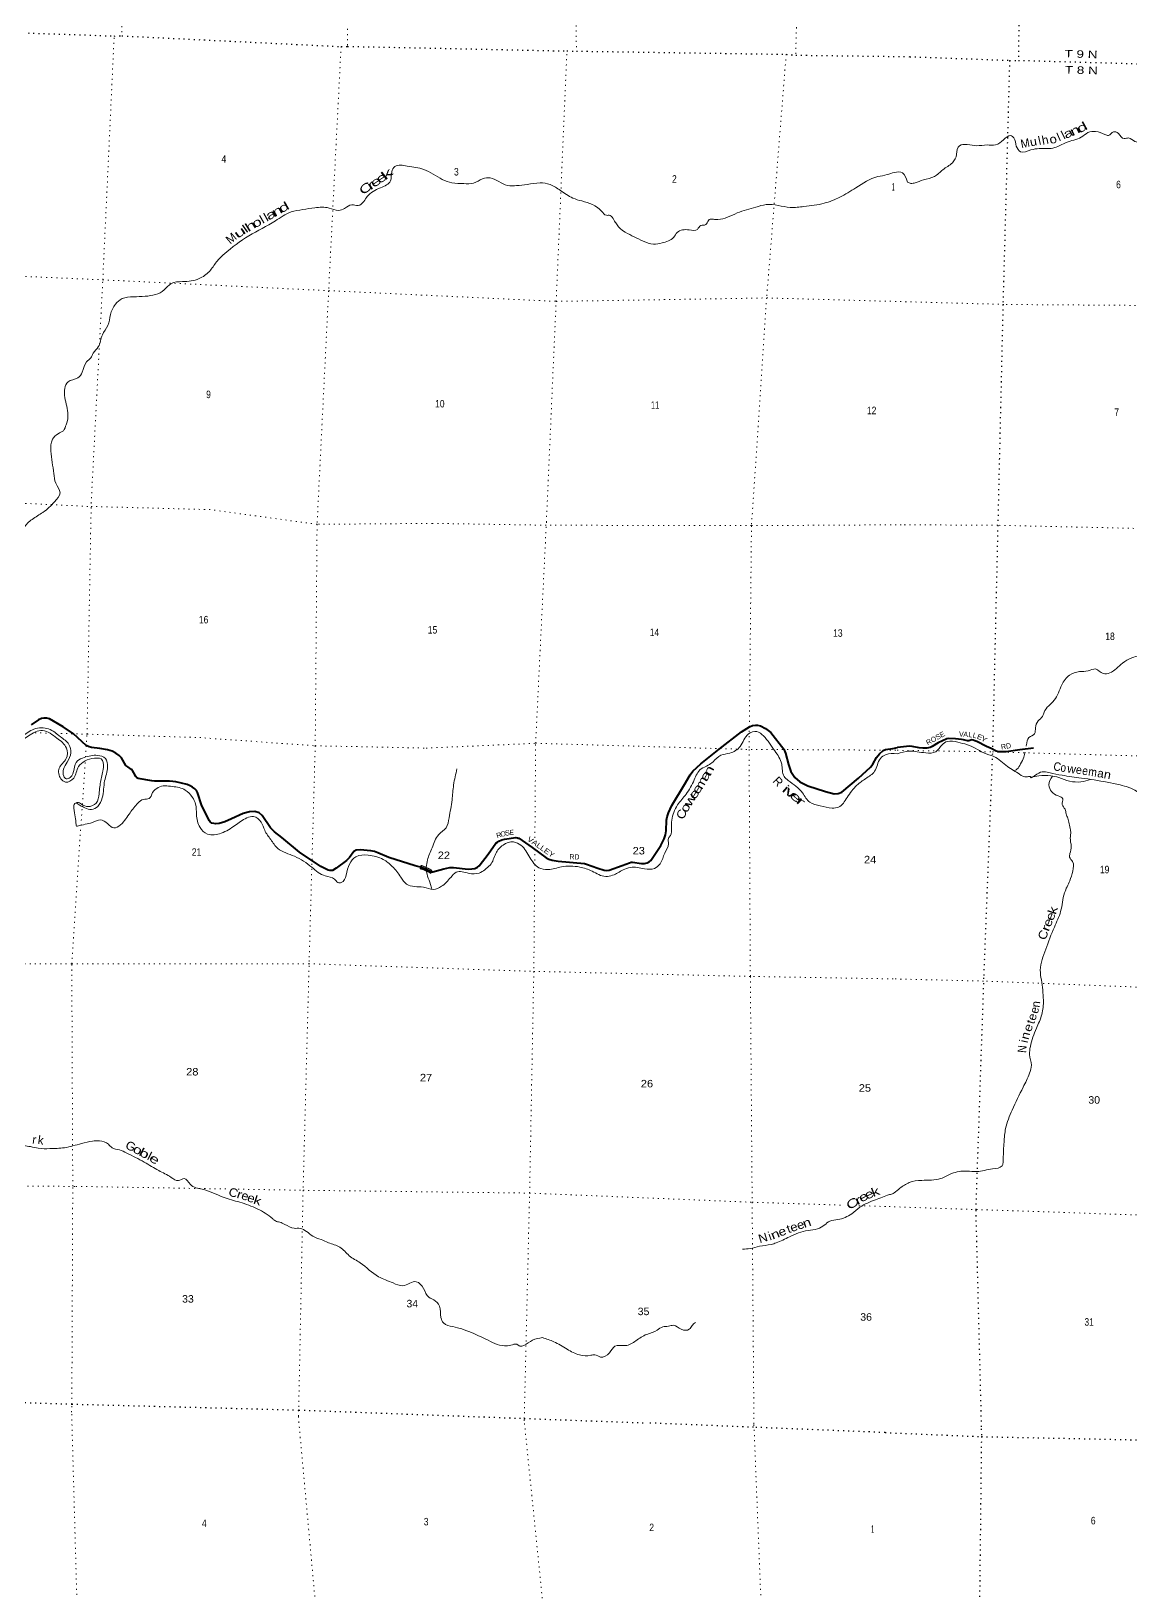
# Model space of a CAD drawing. Header units: feet. Extents: x -509309 to -252658, y -547785 to -360805.
# Drawn here: x -432959 to -407270, y -503680 to -467175 of the extents above; entities that cross this region are included whole.
import ezdxf
from ezdxf.enums import TextEntityAlignment as Align

# ---------------------------------------------------------------- set-up
doc = ezdxf.new("R2010")
doc.units = ezdxf.units.FT
doc.header["$LTSCALE"] = 80
doc.linetypes.add('DOTTED', pattern=[1.5, 0.3, -1.2])
for name, color, linetype, lineweight in [('26', 7, 'Continuous', 40), ('27', 7, 'Continuous', 13), ('39', 7, 'Continuous', 13), ('6', 7, 'DOTTED', 25), ('61', 7, 'Continuous', 13), ('7', 7, 'DOTTED', 13)]:
    doc.layers.add(name, color=color, linetype=linetype, lineweight=lineweight)
doc.layers.add('41', color=7, linetype='Continuous')

msp = doc.modelspace()

# ---------------------------------------------------------------- linework, layer by layer
at = {"layer": '26'}
for points in [[(-428284.09, -485588.61), (-428436.66, -485660.19), (-428565.7, -485696.96), (-428650.07, -485707), (-428740.73, -485688.82), (-428777.37, -485660.31), (-428797.44, -485636.35), (-428974.45, -485281.98), (-429071.87, -484969.06), (-429100.97, -484921.21), (-429137.61, -484884.56), (-429190.53, -484845.88), (-429248, -484813.58), (-429314.68, -484786.83), (-429579.26, -484723.71), (-429647.66, -484710.78), (-429727.84, -484707.42), (-430075.87, -484709.45), (-430143.11, -484702.86), (-430459.22, -484645.58), (-430479.88, -484638.19), (-430493.12, -484626.99), (-430517.54, -484594.41), (-430563.45, -484511.34), (-430592.84, -484458), (-430605.05, -484443.74), (-430618.28, -484431.53), (-430703.72, -484372.5), (-430745.49, -484337.87), (-430851.32, -484158.69), (-430902.18, -484106.18), (-430981.58, -484048.74), (-431071.14, -484005.05), (-431176.96, -483971.37), (-431353.08, -483944.3), (-431551.45, -483922.51), (-431609.3, -483906.06), (-431673.57, -483873.64), (-431969.7, -483603), (-432211.84, -483434.41), (-432535.96, -483248.44), (-432597.58, -483230.24), (-432666.78, -483230.24), (-432715.63, -483238.38), (-432787.19, -483276.57), (-432959.86, -483393.13)], [(-423614.75, -486823.72), (-423595.99, -486828.07), (-423573.43, -486824.64), (-423321.56, -486756.34), (-423176.27, -486727.24), (-423094.33, -486723.82), (-422747.82, -486761.49), (-422667.45, -486759.81), (-422598.25, -486747.6), (-422529.05, -486719.09), (-422491.81, -486685.23), (-422282.89, -486413.37), (-422102.31, -486157.12), (-422069.07, -486130.66), (-422032.44, -486108.26), (-421967.31, -486081.79), (-421898.2, -486063.96), (-421637.59, -486026.82), (-421600.95, -486028.85), (-421582.78, -486036.86), (-421565.64, -486042.55), (-421255.24, -486261.05), (-420925.89, -486497.32), (-420866.22, -486529.73), (-420788.88, -486554.16), (-420644.29, -486580.16), (-420035.14, -486630.07), (-419982.91, -486643.76), (-419717.91, -486743.61), (-419575.85, -486790.36), (-419512.09, -486797.12), (-419457.81, -486790.36), (-419149.11, -486680.38), (-418979.51, -486615.26), (-418942.87, -486603.04), (-418911.16, -486603.83), (-418698.94, -486633.34), (-418633.51, -486631.54), (-418572.45, -486619.33), (-418519.53, -486594.89), (-418485.16, -486562.43), (-418250.94, -486212.63), (-418173.53, -486051.26), (-418143, -485961.67), (-418123.19, -485871.17), (-418113.26, -485622.24), (-418100.26, -485542.23), (-418069.73, -485448.57), (-417989.46, -485276.7), (-417692.83, -484785.27), (-417567.01, -484556.77), (-417503.41, -484476.93), (-417312.08, -484303.22), (-416887.31, -483956.46), (-416361.29, -483551.05), (-416180.94, -483437.43), (-416105.67, -483408.41), (-416032.4, -483396.19), (-415987.63, -483396.19), (-415923.72, -483411.4), (-415804.45, -483473.56), (-415681.46, -483571.96), (-415376.57, -483960.51), (-415336.34, -484055.88), (-415265.84, -484319.84), (-415214.22, -484479.39), (-415116.08, -484621.54), (-415002.55, -484719.65), (-414814.19, -484817.2), (-414400.92, -484948.34), (-414201.09, -484999.75), (-414107.03, -484996.56), (-414021.91, -484960.43), (-413633.59, -484635.18), (-413350.73, -484382.58), (-413296.99, -484312.43), (-413208.74, -484155.84), (-413138.23, -484068.1), (-413051.64, -483989.62), (-412999.83, -483966.29), (-412826.16, -483940.99), (-412723.66, -483919.11)], [(-409544.86, -483933.4), (-409864.77, -483971.69), (-410180.05, -484020.99), (-410285.28, -484023.88), (-410361.71, -484018.72), (-410414.16, -484003.62), (-410530.78, -483943.38), (-410642.28, -483893.13), (-410869.09, -483780.51), (-410912.15, -483760.52), (-410950.81, -483749.47), (-410985.79, -483743.95), (-411008.86, -483746.14), (-411052.98, -483760.52), (-411086.31, -483762.43), (-411177.49, -483738.69), (-411226.04, -483729.21), (-411365.85, -483719.16), (-411518.76, -483707.11), (-411570.56, -483715.4), (-411767.11, -483814.2), (-411907.22, -483896.8), (-411957.75, -483919.13), (-412036.09, -483933.63), (-412126.3, -483937.32), (-412216.9, -483928.42), (-412376.68, -483893.12), (-412437.04, -483890.23), (-412723.66, -483919.11)], [(-423614.75, -486823.72), (-423766.29, -486752.51), (-423864.93, -486716.26), (-423990.57, -486685.39), (-424605.45, -486488.75), (-424861.48, -486381.1), (-424942.4, -486352.8), (-425028.38, -486332.24), (-425274.8, -486311.33), (-425366.23, -486320.01), (-425421.93, -486353.17), (-425524.99, -486491.05), (-425591.69, -486559.37), (-425835.26, -486738.28), (-425923.9, -486792.39), (-425984.96, -486796.46), (-426020.66, -486789.55), (-426195.85, -486702.39), (-426692.21, -486369.03), (-427106.14, -486024.95), (-427275.33, -485892.43), (-427365.41, -485797.83), (-427563.53, -485509.42), (-427637.61, -485448.56), (-427738.6, -485414.22), (-427861.49, -485420.06), (-428010.18, -485460.1), (-428284.09, -485588.61)]]:
    msp.add_lwpolyline(points, dxfattribs=at)
at = {"layer": '39'}
for points in [[(-405369.11, -468264.24), (-405399.82, -468406.26), (-405376.04, -468533.21), (-405502.35, -468633.3), (-405668.83, -468734.66), (-405954.66, -468775.59), (-406093.15, -468883.49), (-406222.75, -469053.81), (-406390.19, -469207.36), (-406596.86, -469420.44), (-406845.64, -469630.74), (-407066.97, -469767.24), (-407171.15, -469755.28), (-407320.16, -469670.21), (-407424.85, -469686.35), (-407559.16, -469565.4), (-407672.89, -469527.16), (-407792.84, -469609.3), (-407872.83, -469591.76), (-408090.29, -469517.47), (-408269.5, -469546.31), (-408428.06, -469653.84), (-408777.58, -469773.92), (-409043.57, -469896.03), (-409406.61, -469918.99), (-409603.92, -469949.49), (-409843.59, -469991.27), (-409943.66, -469864.93), (-409998.33, -469671.14), (-410075.61, -469615.49), (-410241.98, -469710.83), (-410428.86, -469829.89), (-410627.7, -469834.27), (-410866.93, -469851.96), (-411091.26, -469823.73), (-411272.44, -469850.52), (-411338.37, -470052.13), (-411338.44, -470056.15), (-411438.38, -470251.11), (-411658.14, -470411.73), (-411857.8, -470570.72), (-412116.23, -470650.31), (-412308.22, -470719.07), (-412406.81, -470731.31), (-412483.38, -470705.05), (-412488.21, -470702.73)], [(-412488.21, -470702.73), (-412602.97, -470487.76), (-412793.37, -470474.67), (-412960.74, -470528.24), (-413180.16, -470574.96), (-413695.89, -470835.89), (-414066.49, -471054.96), (-414429.85, -471195.79), (-414904.59, -471274.58), (-415227.91, -471293.52), (-415788.68, -471228.32), (-416030.39, -471288.74), (-416465.9, -471424.4), (-416915.73, -471577.92), (-417019.97, -471572.24), (-417120.36, -471576.66), (-417180.14, -471678.15), (-417252.88, -471711.14), (-417311.12, -471714.22), (-417394.84, -471807.3), (-417587.62, -471818.28), (-417865.47, -471880.13), (-417949.51, -471993.29), (-418220.44, -472125.56), (-418421.56, -472156.49), (-418663.14, -472080.32), (-419079.22, -471872.79), (-419222, -471766.06), (-419282.86, -471680.71), (-419347.6, -471587.28), (-419434.19, -471479.43), (-419522.45, -471478.02), (-419633.33, -471383.84), (-420093.03, -471143.48), (-420304.64, -471075.82), (-420596.76, -470896.39), (-420837.42, -470761.97), (-421071.51, -470720.06), (-421373.05, -470757.43), (-421618.24, -470783.65), (-421830.9, -470782.26), (-422233.4, -470605.08), (-422416.32, -470626.26), (-422624.5, -470723.38), (-422855.46, -470737.76), (-423132.05, -470719.28), (-423568.31, -470519.47), (-423789.26, -470407.47), (-424173.22, -470327.01), (-424462.32, -470338.46), (-424536.45, -470459.81), (-424565.93, -470676.29), (-424799.13, -470833.26), (-425107.3, -471037.25), (-425189.43, -471156.47), (-425321.35, -471252.79), (-425469.53, -471234.35), (-425637.35, -471316.04), (-425780.55, -471363.97), (-426000.38, -471308.23), (-426333.35, -471302.91), (-426612.89, -471344.65), (-426888.64, -471400.51), (-427255.05, -471607.58), (-427874.52, -471959.26), (-428446.95, -472382.01), (-428630.44, -472567.9), (-428796.42, -472788.22), (-429035.85, -472959.16), (-429424.18, -473029.29), (-429695.8, -473077.18), (-429852.58, -473223.32), (-430294.29, -473370.94), (-430573.39, -473384.56), (-430832.88, -473426.62), (-430993.45, -473558.64), (-431107.59, -473799.88), (-431167.79, -474056.04), (-431297.56, -474270.92), (-431392.3, -474554.65), (-431510.98, -474701.4), (-431568.91, -474812.97), (-431664.63, -474903.84), (-431768.74, -475145.24), (-431869.14, -475278.22), (-432099.35, -475372.98), (-432174.02, -475528.47), (-432182.56, -475689.03), (-432102.68, -476096.08), (-432141.16, -476374.69), (-432203.6, -476518.32)], [(-432203.6, -476518.32), (-432333.05, -476584.55), (-432463.51, -476715.05), (-432499.92, -476989.67), (-432431.89, -477513.04), (-432385.31, -477740.77), (-432286.57, -477969.34), (-432412.17, -478174.24), (-432684.93, -478422.99), (-432940.32, -478587.65), (-433128.01, -478785.52), (-433213.51, -479119.62), (-433213.44, -479370.72), (-433240.95, -479589.24), (-433427.72, -479728.88), (-433563.61, -479949.68), (-433546.17, -480116.69), (-433420.94, -480319.57), (-433361.66, -480505.32), (-433439.27, -480592.47), (-433593.22, -480557.87), (-433783.16, -480643.22), (-433818.22, -480831.49), (-433734.42, -480989.51), (-433732.55, -481126.14), (-433822.72, -481118.67), (-434013.63, -481137.72), (-434487.77, -481178.35), (-434910.39, -481259.98), (-435134.97, -481378.93), (-435210.39, -481518.98)], [(-396770.89, -477931.07), (-397112.66, -477956.91), (-397552.99, -477992.99), (-397795.21, -478064.84), (-397975.08, -478129.81), (-398273.9, -478112.27), (-398543.52, -478145.46), (-398790.17, -478239.32), (-398943.99, -478306.78), (-399104.36, -478293.79), (-399190.16, -478374.54), (-399299.1, -478513.11), (-399537.94, -478619.16), (-399749.59, -478665.48), (-399864.33, -478791.89), (-399970.49, -478888.33), (-400107.95, -478940.02), (-400198.58, -479064.87), (-400344.66, -479148.53), (-400450.8, -479353.42), (-400655.36, -479341.63), (-400837.77, -479326.22), (-400912.91, -479373.03), (-401048, -479404.69), (-401082.87, -479554.66), (-401152.61, -479635.71), (-401155.77, -479808.35), (-401349.45, -479969.46), (-401747.44, -480215.17), (-401941.94, -480530.88), (-402025.97, -480734.17), (-402192.98, -480974.09), (-402492.28, -481093.08), (-402969.01, -481253), (-403200.4, -481280.87), (-403555.86, -481396.83), (-404217.44, -481565.39), (-404698.04, -481498.31), (-404852.28, -481479.41), (-404978.33, -481565.45), (-405194.29, -481627.75), (-405456.53, -481586.78), (-405796.51, -481624.7), (-406022.62, -481692.83), (-406047.6, -481851.02), (-406026.97, -482040.17), (-406150.24, -482084.09), (-406291.3, -482003.17), (-406570.66, -481690.78), (-406717.66, -481605.75), (-406892.06, -481700.94), (-407245.63, -481822.95), (-407462.76, -481949.49), (-407760, -482174.96), (-407912.82, -482188.21), (-408093.62, -482084.48), (-408267.06, -482127.48), (-408470.16, -482145.83), (-408700.53, -482227.94), (-408881.37, -482455.55), (-409058.62, -482815.77), (-409294.56, -483092.57), (-409332.53, -483192.28), (-409434.86, -483298.84), (-409498.01, -483458.33), (-409516.6, -483596.55), (-409648.78, -483688.5), (-409708.06, -483856.1), (-409715.27, -483888.17)], [(-444456.13, -481823.66), (-444118.98, -481856.11), (-443777.92, -481857.54), (-443207.53, -481820.45), (-442945.88, -481768.39), (-442751.6, -481534.45), (-442522.87, -481286.84), (-442399.35, -481206.63), (-442238.51, -481185.09), (-441947.73, -481322.32), (-441525.89, -481546), (-441068.41, -481800.39), (-440678.98, -482043.65), (-440391.76, -482279.25), (-440029.84, -482485.91), (-439809.79, -482527.59), (-439529.51, -482311.1), (-439136.84, -481708.72), (-438750.17, -481232.79), (-438557.58, -480978.74), (-438410.14, -480916.82), (-437953.59, -480974.33), (-437626.51, -480971.52), (-437253.61, -480734.42), (-437011.7, -480533.38), (-436773.73, -480583.39), (-436674.71, -480793.88), (-436767.29, -481196.17), (-436821.73, -481468.49), (-436742.07, -481634.48), (-436573.61, -481639.19), (-436259.21, -481549.8), (-435744.48, -481479.68), (-435472.34, -481526.21), (-435226.1, -481688.84), (-435035.9, -481842.53), (-435078.61, -482006.57), (-435259.21, -482136.27), (-435322.39, -482454.65), (-435336.37, -482834.09), (-435328.53, -483101.38), (-435259.99, -483208.94), (-435137.04, -483172.74), (-434926.33, -483170.08), (-434662.97, -483264.68), (-434522.82, -483411.55), (-434444.33, -483651.85), (-434397.46, -483861.51), (-434273.58, -484022.18), (-434129.71, -484187.19), (-433957.87, -484232.12), (-433738.58, -484066.89), (-433643.26, -483873.56), (-433527.94, -483813.13), (-433178.37, -483656.01), (-432894.9, -483491.8), (-432553.72, -483485.2), (-432277.71, -483668.39), (-432077.89, -483848.35), (-432032.77, -484041.91), (-432120.45, -484259.47), (-432205.37, -484428.86), (-432197.9, -484591.69), (-432140.64, -484650.86), (-432047.9, -484622.21), (-431958.53, -484424.77), (-431879.25, -484231.18), (-431719.49, -484151.38), (-431409.76, -484104.1), (-431226.33, -484177.33), (-431175.26, -484375.01), (-431244.52, -484697.32), (-431298.97, -485098.2), (-431406.39, -485295.36), (-431550.01, -485369.39), (-431709.85, -485326.67), (-431817.41, -485276.74), (-431908.76, -485217.02)], [(-444439.37, -481830.6), (-444121.74, -481904.28), (-443892.71, -481939.63), (-443692.96, -481916.93), (-443437.55, -481903.15), (-442989.33, -481852.06), (-442831.89, -481792.3), (-442707.86, -481580.88), (-442366.17, -481265.41), (-442173.73, -481276.52), (-441590.55, -481575.1), (-441153.23, -481835.19), (-441149.25, -481837.27), (-440696.42, -482131.76), (-440536.34, -482286.98), (-440262.05, -482452.07), (-440007.28, -482582.69), (-439817.29, -482621.88), (-439476.21, -482366.19), (-439178.74, -481949.1), (-438932.42, -481595.47), (-438580.13, -481137.07), (-438421.72, -481015.06), (-438180.63, -480994.81), (-437802.66, -481073.16), (-437458.49, -481004.34), (-437159.18, -480725.88), (-436964.69, -480606.45), (-436782.73, -480645.52), (-436739.49, -480831.02), (-436825.46, -481195.24), (-436861.94, -481499.15), (-436764.86, -481680.32), (-436625.27, -481734.78), (-436332.75, -481632.99), (-435825.79, -481546.68), (-435579.28, -481564.68), (-435332.07, -481665.05), (-435133.81, -481816.86), (-435097.47, -481929.94), (-435267.88, -482049.75), (-435383.9, -482282.92), (-435423.15, -482738.29), (-435400.61, -483092.19), (-435298.8, -483252.51), (-435125.92, -483231.17), (-434871.3, -483220.23), (-434691.75, -483308.41), (-434551.26, -483465.45), (-434508.71, -483662.87), (-434446.85, -483912.74), (-434342.44, -484064.87), (-434172.65, -484238.74), (-433973.45, -484330.3), (-433774.54, -484184.83), (-433633.14, -483996.26), (-433557.19, -483886.99), (-433309.68, -483799.22), (-433021.76, -483648.46), (-432696.82, -483519.94), (-432519.78, -483585.79), (-432360.89, -483699.32), (-432137.38, -483931.77), (-432141.26, -484178.79), (-432309.33, -484405.1), (-432265.07, -484652.89), (-432159.89, -484726.89), (-431967.88, -484637.55), (-431855.28, -484366.15), (-431702.73, -484234), (-431485.05, -484171.19), (-431328.78, -484185.74), (-431273.77, -484387.5), (-431334.69, -484689.85), (-431373.71, -485002.6), (-431445.59, -485217.77), (-431629.2, -485301.84), (-431788.76, -485241.04), (-431872.44, -485203.54), (-431908.76, -485217.02)], [(-412725.86, -484066.26), (-412997.63, -484088.16), (-413120.76, -484175.33), (-413253.87, -484474.52), (-413463.21, -484645.94), (-413668.33, -484803.36), (-413897.52, -485088.97), (-414097.69, -485314.77), (-414248.48, -485334.46), (-414526.54, -485281.8), (-414766.05, -485201.64), (-414939.16, -484981.93), (-415271.67, -484691.37), (-415368.48, -484595.41), (-415426.15, -484307.23), (-415583.87, -484001.39), (-415853.19, -483647.56), (-416006.13, -483548.69), (-416203.62, -483603.79), (-416396.8, -483896), (-416635.98, -484050.87), (-416845.45, -484101.76), (-417030.38, -484251.47), (-417140.05, -484336.1), (-417309.93, -484421.77), (-417468.38, -484674.35), (-417660.26, -485010.77), (-417856.82, -485262.74), (-417994.89, -485622.12), (-417999.67, -485798.81), (-418024.5, -485975.19), (-418069.74, -486044.77), (-418071.69, -486169.29), (-418157.37, -486386.88), (-418265.68, -486640.26), (-418397.76, -486746.62), (-418628.59, -486752.98), (-418963.16, -486721.52), (-419130.63, -486781.12), (-419375.36, -486905.77), (-419538.34, -486935.31), (-419855.44, -486813.73), (-420142.81, -486714.73), (-420574.13, -486711.85), (-420884.04, -486771.18), (-421100.08, -486729.56), (-421307.04, -486493.24), (-421517.22, -486206.64), (-421690.54, -486127.54), (-421934.45, -486199.98), (-422108.1, -486398.08), (-422238.72, -486667.18), (-422240.76, -486669.15), (-422496.46, -486853.89), (-422731.34, -486862.19), (-423029.84, -486833.32), (-423158.16, -486955.81), (-423376.13, -487165.26), (-423563.84, -487236.59), (-423793.82, -487188.72), (-424187.97, -487118.14), (-424321.79, -486951.29), (-424524.48, -486698.96), (-424734.58, -486534.9), (-425090.18, -486436.81), (-425371.63, -486472.49), (-425524.81, -486644.81), (-425603.07, -486900.68), (-425718.17, -487075.62), (-425794.39, -487074.4), (-425875.4, -486994.76), (-426088.96, -486923.05), (-426402.8, -486721.18), (-426808.06, -486463.61), (-427198.4, -486278.59), (-427361.68, -486071.08), (-427504.76, -485855.87), (-427587.99, -485661.69), (-427768.54, -485532.26), (-427923.56, -485565.94), (-428199.19, -485742.32), (-428519.02, -485922.02), (-428842.41, -485944.98), (-429014.52, -485789.56), (-429098.02, -485484.9), (-429118.31, -485243.53), (-429194.08, -485085.63), (-429359.93, -484914.24), (-429663.59, -484831.05), (-429990.96, -484851.93), (-430123.23, -484970.35)], [(-412725.86, -484066.26), (-412451.25, -484008.45), (-412058.44, -484045.8), (-411827.05, -484017.93), (-411677.53, -483856.01), (-411553.64, -483777.96), (-411307.04, -483796.56), (-410902.02, -483934.54), (-410705.32, -484046.6), (-410467.93, -484129.28), (-410150.98, -484362.04), (-409869.23, -484543.94), (-409681.6, -484603.62), (-409609.43, -484608.96), (-409609.46, -484610.97), (-409467.73, -484545.3), (-409155.95, -484512.88), (-408875.9, -484568.24), (-408423.4, -484634.8), (-408123.06, -484678.48), (-407520.92, -484795.99), (-407134.11, -484941.67), (-406904.62, -485126.63), (-406597.35, -485230.68), (-406350.25, -485331.62), (-406185.64, -485551.53), (-406156.97, -485849.26), (-406273.22, -486057.98), (-406266.97, -486264.94), (-406129.24, -486418.08), (-405884.85, -486557.12), (-405619.07, -486624.27), (-405442.53, -486631.53), (-405327.3, -486697.91), (-405292.96, -486905.39), (-405255.78, -487177.17), (-405205.8, -487298.58), (-405104.41, -487352.66), (-405011.29, -487420.64), (-405049.15, -487514.33), (-405084.55, -487583.96), (-405019.2, -487852.25), (-404953.7, -488112.51), (-404740.54, -488202.78), (-404561.09, -488270.34), (-404484.38, -488466.54), (-404431.24, -488634.2), (-404513.43, -488737.11), (-404621.85, -488847.57), (-404724.72, -489092.69), (-404784.37, -489280.36), (-404689.28, -489350.38), (-404497.57, -489406.12), (-404232.31, -489501.37), (-403977.31, -489718.93), (-403757.37, -489877.6), (-403548.19, -489965.79), (-403322.52, -490140.64), (-403322.48, -490138.63), (-403130.66, -490407.24), (-402859.52, -490510.62), (-402639.87, -490904.25), (-402473.23, -491232.64), (-402418.44, -491420.4), (-402492.25, -491613.84), (-402448.24, -491841.57), (-402271.52, -492057.68), (-402177.42, -492400.8), (-402142.95, -492491.8), (-402162.09, -492660.14), (-402199.65, -492737.76), (-402205.14, -492817.99), (-402184.31, -492886.65), (-402192.67, -492904.57), (-402217.19, -492928.22), (-402151.97, -493094.09), (-402136.95, -493150.59), (-402224.83, -493235.33), (-402279.15, -493461.25), (-402296.07, -493617.57), (-402246.32, -493751.03), (-402232.09, -494070.59), (-402125.66, -494397.87), (-402015.11, -494500.31), (-401755.29, -494673.77), (-401579.34, -494932.05), (-401531.22, -495045.39), (-401533.23, -495045.35), (-401399.42, -495302.85), (-401162.4, -495405.61), (-400981.38, -495497.3)], [(-409737.63, -484025.47), (-409765.5, -484142.21), (-409846.79, -484305.38), (-409929.31, -484426.36), (-409995.55, -484468.3)], [(-423011.94, -484415.04), (-423090.18, -484797.47), (-423127.75, -485146.39), (-423196.49, -485563.12), (-423268.35, -485794.99), (-423437.42, -485957.01), (-423594.72, -486263.85), (-423701.53, -486549.4), (-423732.26, -486718.29)], [(-409099.18, -484588.33), (-409183.22, -484795.53), (-409119.78, -484949.32), (-408965.08, -485052.57), (-408857.95, -485122.82), (-408870.34, -485251.11), (-408806.17, -485364.75), (-408778.05, -485473.71), (-408741.65, -485568.76), (-408711.97, -485701.85), (-408680.5, -485847.01), (-408672, -485931.51), (-408683.91, -486033.71), (-408661.39, -486228.92), (-408690.64, -486401.08), (-408698.14, -486481.27), (-408629.8, -486586.95), (-408625.82, -486807.92), (-408696.21, -487033.55), (-408817.9, -487320.48), (-408908.09, -487750.58), (-409055.34, -488117.37), (-409255.6, -488637.82), (-409382.98, -489125.46), (-409359.04, -489352.83), (-409311.49, -489825.62), (-409347.73, -490160.32), (-409476.11, -490483.28), (-409616.47, -490912.45), (-409633.94, -491098.88), (-409592.34, -491348.66), (-409635.94, -491536.63), (-409784.46, -491863.23), (-410043.14, -492394.65), (-410193.64, -492829.66), (-410231.53, -493144.25), (-410248.66, -493531.51), (-410249.64, -493630.69)], [(-409609.49, -484610.97), (-409420.19, -484580.31), (-409141.11, -484579.42), (-408949.18, -484623.12), (-408697.74, -484706.06), (-408433.01, -484720.97), (-408214.14, -484665.66)], [(-430123.23, -484970.35), (-430205.7, -485111.65), (-430338.47, -485133.64), (-430468.23, -485219.95), (-430650.35, -485446.04), (-430873.43, -485725.71), (-431027.11, -485801.6), (-431171.99, -485700.86), (-431345.18, -485613.72), (-431530.66, -485671.02), (-431879.1, -485755.85), (-431901.83, -485758.16), (-431910.72, -485725.21), (-431933.96, -485544.05), (-431964.78, -485334.64), (-431943.08, -485230.53), (-431908.76, -485217.02)], [(-423732.26, -486718.29), (-423699.46, -486929.09), (-423630.21, -487119.02), (-423599.75, -487228.69)], [(-442885.97, -499255.83), (-442796.42, -499090.45), (-442555.32, -498941.64), (-442278.84, -498711.03), (-441895.29, -498562.48), (-441559.37, -498507.58), (-441371.04, -498524.65), (-441158.59, -498411.54), (-440824.41, -498211.98), (-440561.04, -497794.35), (-440392, -497634.34), (-439952.76, -497516.81), (-439627.04, -497345.24), (-439195.9, -496976.49), (-438918.42, -496810.18), (-438734.16, -496447.52), (-438559.48, -496311.71), (-438334.21, -496148.58), (-438086.87, -495857.24), (-437804.47, -495761.31), (-437656.81, -495685.33), (-437386.61, -495344.14), (-437015.62, -494972.41), (-436836.92, -494708.1), (-436589.01, -494380.61), (-436239.27, -494084.88), (-435941.02, -493746.15), (-435525.53, -493479.59), (-435223.69, -493295.59), (-434929.27, -493328.42), (-434794.28, -493292.41), (-434603.47, -493279.39), (-434116.04, -493287.17), (-433885.43, -493294.88), (-433736.33, -493255.07), (-433621.08, -493198.66), (-433456.54, -493197.27), (-433298.29, -493213.86), (-432975.85, -493251.15), (-432793.89, -493290.22), (-432525.13, -493296.52), (-432183.72, -493275.86), (-431784.92, -493177.78), (-431525.25, -493123.67), (-431364.59, -493114.18), (-431157.18, -493193.83), (-431072.18, -493275.54), (-430900.44, -493326.5), (-430729.03, -493399.54), (-430317.07, -493613.03), (-429979.09, -493811.27), (-429690.64, -493968.55), (-429517.23, -494041.62), (-429390.1, -493995.44), (-429241.81, -494134.41), (-428968.67, -494245.24), (-428478, -494429.85), (-428084.64, -494550.63), (-427677.74, -494703.78), (-427318.27, -494938.52), (-427254.84, -494987.74), (-427152.98, -495017.49), (-427035.39, -495067.58), (-426814.13, -495159.51), (-426671.74, -495163.79), (-426530.37, -495232.34), (-426377.65, -495345.26), (-426188.26, -495422.61), (-426016.86, -495495.66), (-425747.67, -495602.4), (-425528.08, -495800.76), (-425273.88, -495967.54), (-424845.59, -496291.77), (-424502.78, -496437.86), (-424279.07, -496501.69), (-423962.61, -496408.32), (-423794.5, -496563.67), (-423667.37, -496772.61), (-423551.97, -496834.72), (-423421.82, -496979.42), (-423385.9, -497247.16), (-423327.64, -497370.63), (-423106.32, -497458.53), (-422338.47, -497752.03), (-421903.52, -497907.63), (-421754.8, -497891.92), (-421616.05, -497872.04), (-421540.49, -497915.43), (-421453.95, -497898.74), (-421245.36, -497775.52), (-421013.68, -497714.94)], [(-410249.32, -493629.92), (-410277.8, -493697.65), (-410497.96, -493769.91), (-410866.51, -493833.41), (-411101.18, -493821.06), (-411457.62, -493880.77), (-411712.7, -493996.57), (-412155.14, -494038.63), (-412445.21, -494091.53), (-412664.46, -494224.06), (-412798.9, -494330.02), (-412883.89, -494366.61), (-412910.23, -494368.16)], [(-412910.23, -494368.16), (-413234.51, -494490.59), (-413596.43, -494667.61), (-413789.42, -494819.2), (-414112.56, -494954.65), (-414301.74, -494991.81), (-414429.63, -495086.18), (-414585.47, -495172.08), (-414810.75, -495208.66), (-415246.51, -495360.39), (-415555.68, -495500.08), (-415670.62, -495536.41), (-415946.14, -495578.21), (-416159.68, -495633.05), (-416344.47, -495646.17)], [(-421013.68, -497714.94), (-420746.34, -497811.61), (-420440.08, -497985.24), (-420149.24, -498118.45), (-419886.57, -498128.68), (-419794.05, -498114.08), (-419656.46, -498168.51), (-419452.32, -498073.34), (-419321.43, -497914.73), (-419076.46, -497902.57), (-418831.92, -497789.97), (-418578.76, -497639.34), (-418334.47, -497542.8), (-418202.8, -497462.55), (-418072.19, -497450.57), (-417953.44, -497426.36), (-417772.35, -497521.65), (-417585.71, -497518.61), (-417520.17, -497433.28), (-417440.84, -497364.24)]]:
    msp.add_spline(points, degree=3, dxfattribs=at)
at = {"layer": '6'}
for points in [[(-409822.69, -461286.01), (-409826.5, -462591.52), (-409896.82, -467855.62)], [(-444150.13, -466832.75), (-441623.44, -466924.56), (-436283.31, -467106.3), (-436150.89, -467106.41), (-431021.41, -467286.79), (-430840.79, -467283.65), (-425720.44, -467534.19), (-425567.87, -467528.6), (-420443.27, -467636.58), (-420222.63, -467640.11), (-415320.21, -467714.42), (-415097.81, -467734.04), (-412434.85, -467769.97)], [(-412434.85, -467769.97), (-410101.6, -467855.87), (-409896.82, -467855.62), (-405002.78, -467993.86), (-404591.11, -467987.37), (-399677.9, -468065.72), (-399296.36, -468060.69), (-394373.16, -468141.22), (-393997.76, -468142.11), (-389139.44, -468257.59), (-388719.77, -468253.27), (-383828.71, -468335.22), (-383264.1, -468309.46), (-380711.57, -468283.74)], [(-410101.6, -467855.87), (-410256.28, -473560.21), (-410376.97, -478724.99), (-410499.32, -483947.92), (-410707.87, -489305.87), (-410893.09, -494736.6), (-410761.93, -499849.52)], [(-444768.06, -498916.7), (-442299.22, -498859.35), (-437305.12, -499099.84), (-432010.94, -499268.8), (-426706.25, -499407.78), (-421440.6, -499604.4), (-418580.67, -499709.13)], [(-413010.09, -499935.38), (-416081.71, -499812.32), (-418580.67, -499709.13)], [(-413010.09, -499935.38), (-410759.85, -500029.19), (-405557.24, -500137.34), (-400294.82, -500278.23), (-395076.19, -500388.55), (-389845.7, -500515.05), (-384530.54, -500598.32), (-381250.14, -500908.78)], [(-410761.93, -499849.52), (-410759.85, -500029.19), (-410807.7, -504248.14), (-410834.3, -505265), (-410891.7, -509630.41), (-410928.21, -510635.22), (-411084.88, -514905.16), (-411108.88, -515863.96), (-411141.75, -520185.4), (-411166.73, -521238.49), (-411256.85, -526245.4), (-411268.96, -526524.7)]]:
    msp.add_lwpolyline(points, dxfattribs=at)
at = {"layer": '61'}
for p, q in [((-423875.92, -486756.31), (-423852.96, -486677.07)), ((-423847.21, -486685.98), (-423865.99, -486750.81)), ((-423597.1, -486785.06), (-423622.23, -486866.54))]:
    msp.add_line(p, q, dxfattribs=at)
for points in [[(-423876.03, -486756.59), (-423856.17, -486761.45), (-423836.71, -486767.53), (-423697.08, -486827.81), (-423622.51, -486866.65)], [(-423865.99, -486750.81), (-423854.02, -486753.74), (-423833.92, -486760.02), (-423693.64, -486820.58), (-423627.11, -486855.23), (-423606.65, -486788.91)], [(-423852.52, -486676.72), (-423834.69, -486680.37), (-423810.37, -486687.26), (-423653.81, -486754.84), (-423597.39, -486784.76)], [(-423606.65, -486788.91), (-423657.27, -486762.06), (-423813.06, -486694.81), (-423836.59, -486688.15), (-423847.21, -486685.98)]]:
    msp.add_lwpolyline(points, dxfattribs=at)
at = {"layer": '7'}
for p, q in [((-432869.08, -483575.67), (-432521.21, -483584.95)), ((-431765.4, -485250.71), (-431698.03, -484231.63)), ((-413620.08, -494630.7), (-412915.62, -494653.18))]:
    msp.add_line(p, q, dxfattribs=at)
for points in [[(-430739.61, -453779.56), (-430803.34, -456716.07), (-430824.31, -462014.89), (-430840.79, -467283.65)], [(-425512.4, -453876.65), (-425547.24, -456882.41), (-425556.6, -462080.97), (-425567.87, -467528.6)], [(-420167.11, -453974.72), (-420247.14, -456802.36), (-420260.4, -462121.4), (-420222.63, -467640.11)], [(-414849.88, -454071.04), (-414870.53, -456960.58), (-414976.04, -462404.69), (-415097.81, -467734.04)], [(-431692.18, -484143.26), (-431656.79, -483608), (-431558.43, -478211.97), (-431287.45, -472987.47), (-431021.41, -467286.79)], [(-425720.44, -467534.19), (-426010.64, -473240.51), (-426280.95, -478702.08), (-426324.1, -483880.01), (-426465.5, -488901.69), (-426607.57, -494270.91), (-426710.3, -499409.73), (-426718.32, -499560.2)], [(-421191.96, -486032.19), (-421174.82, -483821.67), (-420923.48, -478649.05), (-420695.66, -473490.15), (-420443.27, -467636.58)], [(-415320.21, -467714.42), (-415776.77, -473410.04), (-416131.19, -478733.67), (-416187.23, -483965.64), (-416158.14, -489271.28), (-416073.98, -499754.43)], [(-444252.24, -472134.33), (-441756.78, -472352.16), (-436568.59, -472754.44), (-431287.45, -472987.47), (-426010.64, -473240.51), (-420695.66, -473490.15), (-415776.77, -473410.04), (-412537.29, -473498.3)], [(-412537.29, -473498.3), (-410181.98, -473563), (-405055.27, -473599.67), (-399797.63, -473834.97), (-394387.17, -473838.12), (-389059.74, -473990.35), (-383884.04, -473876.72), (-380803.88, -473875.28)], [(-412630.55, -478712.53), (-416131.19, -478733.67), (-420926.27, -478723.35), (-423586.05, -478680.85), (-426280.95, -478702.08), (-428779.52, -478358.83), (-431635.52, -478283.48), (-436681.64, -478039.74), (-441904.69, -477685.11), (-444359.09, -477682.49)], [(-380893.42, -479299.25), (-384008.38, -479240.24), (-389289.23, -479285.66), (-394566.51, -479025.91), (-399778.41, -478924), (-405038.93, -478845.29), (-410376.97, -478724.99), (-412630.55, -478712.53)], [(-432384.13, -483588.61), (-431656.79, -483608), (-429023.68, -483688.23), (-426324.1, -483880.01), (-423732.7, -483933.47), (-421174.82, -483821.67), (-416261.53, -483962.85), (-412724.82, -483984.04)], [(-412724.82, -483984.04), (-410502.11, -484022.22), (-405280.98, -484168.48), (-401518.29, -484231.98)], [(-432015.32, -499461.71), (-432010.94, -499268.8), (-431989.2, -494176.89), (-432011.96, -488979.82), (-431768.82, -485302.26)], [(-421441.23, -499657.11), (-421440.6, -499604.4), (-421315.79, -494337.37), (-421215.6, -489079.98), (-421193.87, -486278.67)], [(-412820.42, -489329.82), (-416158.14, -489271.28), (-421292.69, -489151.49), (-426468.29, -488975.99), (-432011.96, -488979.82), (-437113.75, -488952.55), (-442068.31, -488110.06), (-444563.91, -488317.42)], [(-381072.36, -490139.17), (-384155.03, -489987.22), (-389368.36, -489853.15), (-394536.46, -489661.68), (-400212.94, -489713.88), (-405578.87, -489581.02), (-410710.66, -489380.17), (-412820.42, -489329.82)], [(-444666.24, -493630.76), (-442162.5, -493471.99), (-437247.73, -494165.19), (-431914.9, -494179.68), (-428382.88, -494240.39)], [(-428128.3, -494244.77), (-426607.57, -494270.91), (-421315.79, -494337.37), (-416116.62, -494551.01), (-413978.4, -494619.26)], [(-412915.62, -494653.18), (-405589.93, -494898.42), (-400254.92, -495074.9), (-394974.43, -495049.55), (-389592.05, -495160.62), (-384273.22, -495234.38), (-381159.18, -495398.74)], [(-432612.61, -542448.58), (-432611.72, -541273.51), (-432607.58, -535935.32), (-432562.32, -530270.77), (-432335.65, -525184.28), (-432220.55, -520230.03), (-431954.94, -515236.82), (-431911.56, -510033.99), (-431872.62, -504570.07), (-432015.32, -499461.71)], [(-426718.32, -499560.2), (-426258.89, -504591.85), (-426524.09, -509902.2), (-426816.87, -515264.31), (-426961.24, -520685.78), (-427115.85, -525611.06), (-427240.1, -530599.4), (-427281.24, -535978.95), (-427359.12, -539744.99)], [(-421980.6, -533850.96), (-421939.47, -530774.9), (-421799.58, -525843.19), (-421699.97, -520675.8), (-421812.54, -515353.13), (-421481.19, -510008.01), (-420934.69, -504641.46), (-421441.23, -499657.11)], [(-416073.95, -499758.44), (-416073.98, -499754.43), (-415865.85, -504996.7), (-416441.39, -510220.07), (-416436.39, -515506.26), (-416419.03, -520871.02), (-416510.33, -526343.84), (-416559.95, -528955.89)]]:
    msp.add_lwpolyline(points, dxfattribs=at)

# ---------------------------------------------------------------- texts
at = {"layer": '27'}
for s, rotation, width, p in [('ROSE', 28.956, 1.05, (-412014.49, -483870.54)), ('RD', 9.155, 0.9, (-410292.89, -483968.36)), ('VALLEY', 325.122, 1.2, (-421383.58, -486087.97)), ('RD', 358.075, 0.85, (-420387.56, -486530.46))]:
    msp.add_text(s, height=120, rotation=rotation, dxfattribs=dict(at, width=width)).set_placement(p)
for s, rotation, width, p in [('V', 357.868, 0.8, (-411229.44, -483665.91)), ('A', 354.035, 0.85, (-411132.42, -483671.01)), ('L', 352.035, 0.95, (-411023.23, -483679.44)), ('L', 347.364, 1.05, (-410925.89, -483696.94)), ('E', 338.052, 1.15, (-410819.35, -483729.27)), ('Y', 330.134, 1.35, (-410726.71, -483775.34)), ('O', 12.989, 0.85, (-421921.21, -485996.12)), ('S', 9.487, 0.9, (-421824.63, -485975.46)), ('E', 5.526, 0.8, (-421724.7, -485964.14)), ('R', 16.966, 0.95, (-422015.58, -486026.12))]:
    msp.add_text(s, height=120, rotation=rotation, dxfattribs=dict(at, width=width)).set_placement(p, align=Align.CENTER)
at = {"layer": '41'}
for s, rotation, width, p in [('n', 26.823, 1.5, (-408532.19, -469581.73)), ('d', 28.933, 1.65, (-408363.37, -469509.75)), ('M', 10.849, 0.95, (-409719.24, -469891)), ('u', 10.919, 1.1, (-409527.99, -469854.2)), ('h', 10.913, 1.05, (-409251.22, -469815.93)), ('o', 17.86, 1.15, (-409058.26, -469792.34)), ('l', 26.858, 1.1, (-408805.16, -469693.57)), ('a', 26.063, 1.45, (-408689.38, -469648.88)), ('e', 34.307, 1.6, (-424725.01, -470683.62)), ('k', 38.444, 2, (-424588.94, -470588.78)), ('C', 40.691, 1.6, (-425082.41, -470919.07)), ('r', 33.587, 1.8, (-424971.09, -470853.43)), ('e', 33.417, 1.6, (-424858.57, -470775.28)), ('d', 29.259, 1.65, (-427011.87, -471376.8)), ('o', 29.614, 1.45, (-427642, -471732.8)), ('l', 29.614, 1.2, (-427520.76, -471662.65)), ('l', 29.554, 1.2, (-427425.37, -471612.2)), ('a', 29.554, 1.55, (-427313.75, -471547.12)), ('n', 29.686, 1.6, (-427165.96, -471463.24)), ('u', 34.834, 1.8, (-428030.31, -471957.27)), ('l', 35.141, 1.4, (-427903.89, -471875.68)), ('h', 31.832, 1.65, (-427784.96, -471811.22)), ('n', 61.481, 1.55, (-417044.39, -484506.33)), ('C', 351.871, 0.9, (-409000.95, -484464.58)), ('o', 352.675, 0.85, (-408856.46, -484487.39)), ('w', 351.616, 1.05, (-408665.66, -484515.72)), ('e', 351.616, 0.9, (-408494.06, -484538.2)), ('e', 351.648, 0.9, (-408349.8, -484562.83)), ('e', 60.182, 1.5, (-417314.42, -484937.19)), ('m', 60.421, 1.3, (-417218.17, -484791.02)), ('a', 59.254, 1.6, (-417126.3, -484631.35)), ('m', 351.73, 0.9, (-408173.84, -484589.48)), ('n', 348.933, 1.1, (-407832.32, -484648.8)), ('w', 59.778, 1.5, (-417483.33, -485197.5)), ('e', 58.016, 1.55, (-417389.44, -485056.81)), ('i', 318.88, 1.75, (-415396.53, -484962.46)), ('v', 317.823, 2.05, (-415279.5, -485053.09)), ('e', 318.823, 1.9, (-415161.49, -485146.43)), ('r', 319.253, 2.05, (-415042.43, -485252.82)), ('C', 68.372, 1.15, (-417673.66, -485514.89)), ('o', 64.747, 1.35, (-417592.13, -485369.17)), ('k', 72.415, 1.3, (-408997.7, -487754.02)), ('r', 68.793, 1.4, (-409166.28, -488178.83)), ('e', 68.08, 1.25, (-409116.04, -488048.86)), ('e', 68.174, 1.25, (-409054.96, -487901.24)), ('C', 69.115, 1.15, (-409225.84, -488335.4)), ('e', 75.012, 1.05, (-409479.62, -490241.93)), ('n', 75.796, 1.15, (-409639.93, -490680.64)), ('e', 70.059, 1.2, (-409576.83, -490501.65)), ('N', 84.692, 0.9, (-409708.53, -490978.93)), ('G', 335.955, 1.1, (-430674.71, -493331.4)), ('o', 333.476, 1.35, (-430516.08, -493413.2)), ('b', 331.734, 1.5, (-430364.93, -493496.47)), ('l', 332.673, 1.15, (-430239.18, -493559)), ('e', 329.54, 1.5, (-430128.6, -493626.49)), ('C', 339.696, 1.1, (-428270.9, -494417.11)), ('e', 24.675, 1.35, (-413342.49, -494451.3)), ('k', 20.675, 1.4, (-413202.24, -494396.11)), ('r', 342.503, 1.25, (-428120.15, -494460.48)), ('e', 343.359, 1.1, (-427990.2, -494495.92)), ('e', 341.439, 1.15, (-427850.42, -494545.95)), ('k', 341.782, 1.3, (-427702.39, -494603.4)), ('C', 35.99, 1.5, (-413716.2, -494657.12)), ('r', 28.533, 1.6, (-413594, -494590.19)), ('e', 26.997, 1.4, (-413475.81, -494512.22)), ('e', 18.549, 1.15, (-414956.62, -495170.56)), ('n', 19.759, 1.3, (-414805.81, -495122.09)), ('N', 16.997, 1.1, (-415834.1, -495478.79)), ('n', 21.209, 1.35, (-415542.95, -495389.69)), ('e', 20.465, 1.2, (-415380.46, -495325.03)), ('t', 20.465, 1.1, (-415228.57, -495265.79)), ('e', 18.929, 1.15, (-415112.68, -495223.16))]:
    msp.add_text(s, height=200, rotation=rotation, dxfattribs=dict(at, width=width)).set_placement(p, align=Align.CENTER)
for s, rotation, p in [('l', 12.699, (-409380.14, -469828.54)), ('l', 23.895, (-408913.18, -469741.51)), ('M', 39.998, (-428224.56, -472092.05)), ('R', 313.165, (-415582.17, -484784.49)), ('a', 350.755, (-407988.77, -484620.19)), ('n', 83.667, (-409392.12, -489931.67)), ('e', 76.615, (-409425.24, -490083.35)), ('t', 72.378, (-409519.64, -490363.29)), ('i', 77.974, (-409674.46, -490807.25)), ('r', 353.025, (-432899.52, -493185.66)), ('k', 352.523, (-432748.95, -493195.69)), ('i', 19.8, (-415671.06, -495435.53))]:
    msp.add_text(s, height=200, rotation=rotation, dxfattribs=at).set_placement(p, align=Align.CENTER)
at = {"layer": '6', "width": 1.35}
for s, p in [('T 9 N', (-408821.03, -467785.97)), ('T 8 N', (-408813.73, -468161.32))]:
    msp.add_text(s, height=175, rotation=358.382, dxfattribs=at).set_placement(p)
at = {"layer": '7'}
for s, width, p in [('4', 0.85, (-428513.77, -470247.62)), ('3', 0.85, (-423081.65, -470548.1)), ('2', 0.85, (-417987.62, -470716.27)), ('1', 0.4, (-412852.93, -470900.53)), ('6', 0.85, (-407612.72, -470845.62)), ('9', 0.85, (-428873.03, -475751.95)), ('10', 0.85, (-423523.44, -475970)), ('11', 0.65, (-418479.92, -476002.37)), ('12', 0.85, (-413434.23, -476127.99)), ('7', 0.85, (-407654, -476168.49)), ('16', 0.85, (-429042.25, -481017.82)), ('15', 0.85, (-423694.46, -481256.63)), ('14', 0.85, (-418509.13, -481315.12)), ('13', 0.85, (-414223.77, -481331.36)), ('18', 0.85, (-407865.14, -481408.13)), ('23', 1.1, (-418908.36, -486419.71)), ('21', 0.85, (-429207.49, -486451.38)), ('22', 1.1, (-423460.97, -486527.39)), ('24', 1.1, (-413502.38, -486627.71)), ('19', 0.85, (-407991.05, -486860.09)), ('28', 1.1, (-429339.69, -491587.37)), ('27', 1.1, (-423877.89, -491724.13)), ('26', 1.1, (-418716.84, -491865.32)), ('25', 1.1, (-413625, -491965.73)), ('30', 1.05, (-408260.89, -492246.26)), ('33', 1.05, (-429434.65, -496896.66)), ('34', 1.05, (-424193.13, -497007.57)), ('35', 1.05, (-418790.4, -497190.01)), ('36', 1.05, (-413590.37, -497320.28)), ('31', 0.85, (-408352.72, -497436.11)), ('3', 0.85, (-423787.37, -502104.84)), ('6', 0.85, (-408202.47, -502080.64)), ('4', 0.85, (-428970.76, -502143.27)), ('2', 0.85, (-418518.99, -502238.48)), ('1', 0.4, (-413334.64, -502278.91))]:
    msp.add_text(s, height=175, dxfattribs=dict(at, width=width)).set_placement(p)

doc.saveas('drawing.dxf')
